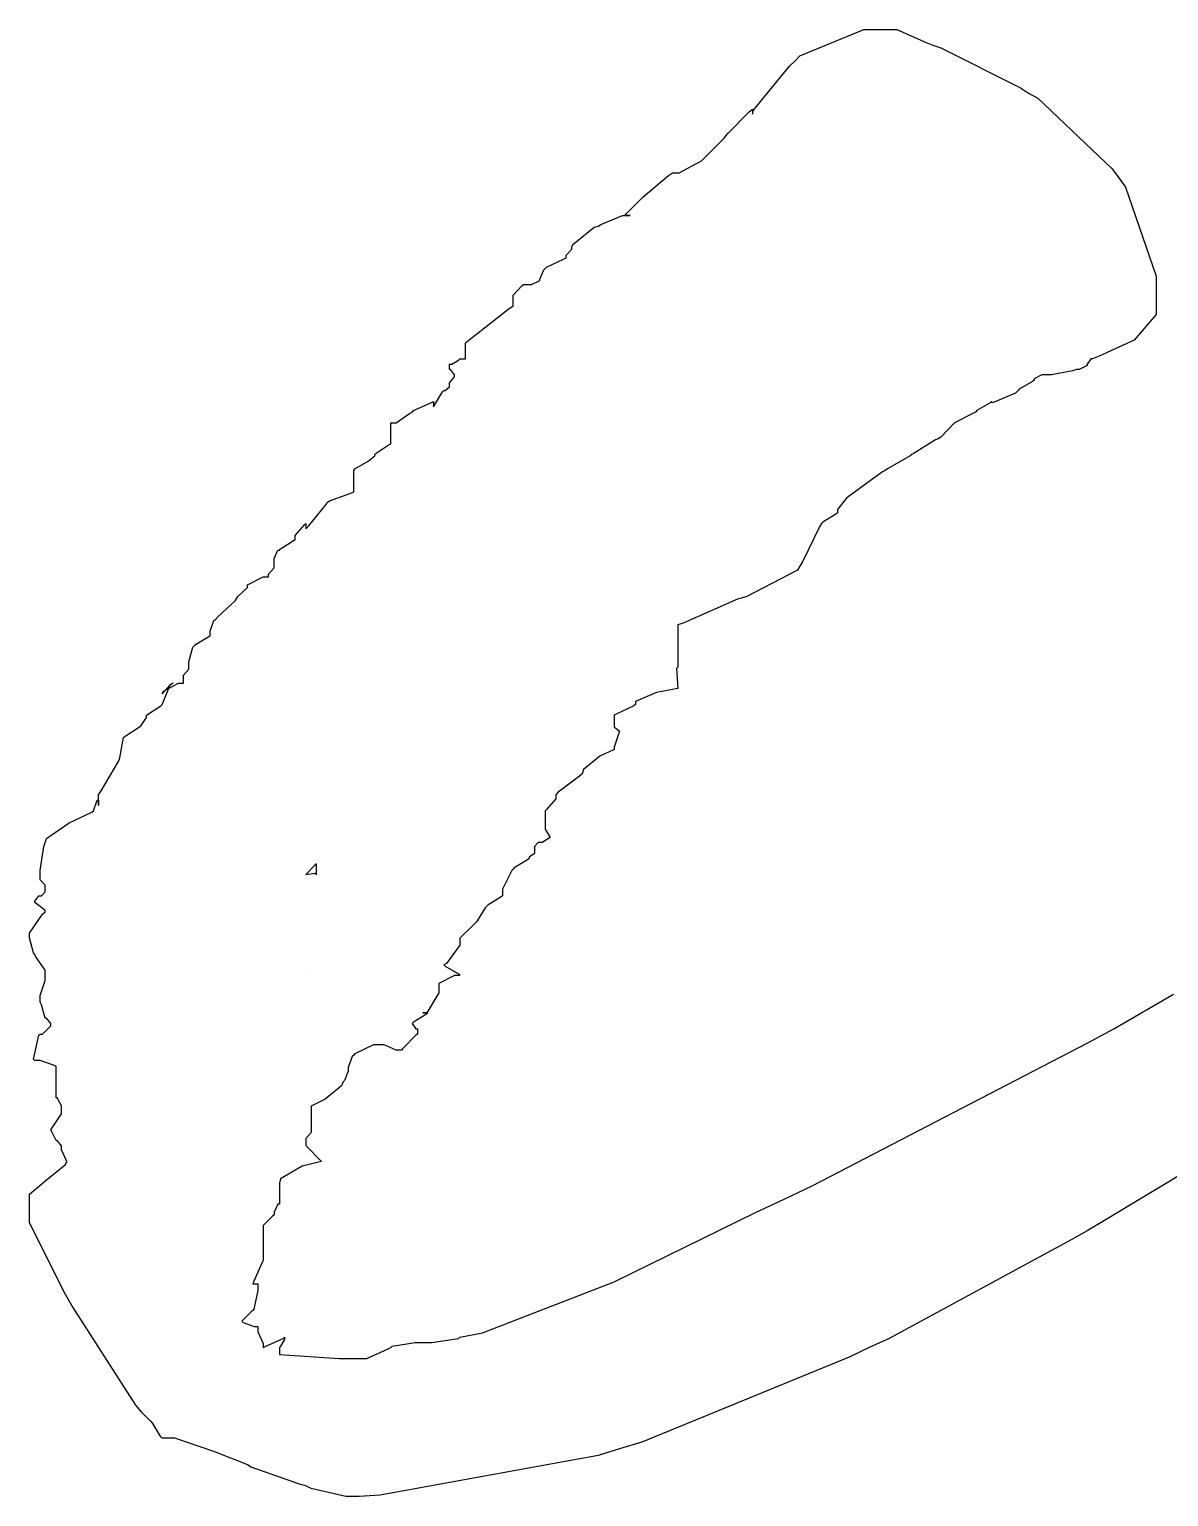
# Model space of a CAD drawing. Extents: x 51 to 306, y 22 to 311.
# Drawn here: x 175.12 to 182.68, y 215.65 to 225.39 of the extents above; entities that cross this region are included whole.
import ezdxf

# ---------------------------------------------------------------- set-up
doc = ezdxf.new("R2010")
doc.units = 0
doc.header["$MEASUREMENT"] = 0

msp = doc.modelspace()

# ---------------------------------------------------------------- linework, layer by layer
at = {"color": 7}
msp.add_lwpolyline([(183.126, 218.009), (182.244, 217.479), (182.14, 217.417), (182.033, 217.357), (180.825, 216.703), (180.692, 216.642), (180.56, 216.579), (179.184, 216.014), (179.035, 215.97), (178.893, 215.926), (177.447, 215.663), (177.307, 215.653), (177.219, 215.653), (176.988, 215.707), (176.954, 215.724), (176.918, 215.733), (176.591, 215.848), (176.565, 215.864), (176.547, 215.874), (176.405, 215.928), (176.389, 215.936), (176.335, 215.954), (176.083, 216.04), (176, 216.04), (175.991, 216.05), (175.938, 216.138), (175.93, 216.147), (175.92, 216.156), (175.868, 216.209), (175.86, 216.217), (175.824, 216.261), (175.445, 216.852), (175.401, 216.922), (175.357, 216.994), (175.118, 217.47), (175.118, 217.628), (175.118, 217.66), (175.229, 217.752), (175.357, 217.858), (175.367, 217.876), (175.367, 217.876), (175.331, 217.955), (175.331, 217.981), (175.331, 217.981), (175.303, 218.017), (175.295, 218.017), (175.26, 218.087), (175.26, 218.087), (175.331, 218.194), (175.331, 218.229), (175.331, 218.247), (175.303, 218.299), (175.295, 218.299), (175.295, 218.369), (175.295, 218.369), (175.295, 218.51), (175.295, 218.51), (175.295, 218.51), (175.189, 218.546), (175.154, 218.546), (175.145, 218.555), (175.18, 218.714), (175.19, 218.722), (175.206, 218.722), (175.26, 218.776), (175.26, 218.792), (175.26, 218.792), (175.233, 218.828), (175.224, 218.828), (175.224, 218.828), (175.198, 218.917), (175.19, 218.935), (175.19, 218.979), (175.224, 219.078), (175.224, 219.111), (175.224, 219.147), (175.162, 219.235), (175.154, 219.251), (175.145, 219.261), (175.118, 219.36), (175.118, 219.392), (175.118, 219.392), (175.206, 219.517), (175.224, 219.534), (175.224, 219.543), (175.19, 219.568), (175.19, 219.568), (175.19, 219.568), (175.154, 219.596), (175.154, 219.604), (175.154, 219.604), (175.18, 219.64), (175.19, 219.64), (175.198, 219.64), (175.224, 219.666), (175.224, 219.674), (175.224, 219.71), (175.19, 219.745), (175.19, 219.807), (175.215, 219.966), (175.224, 219.993), (175.233, 220.019), (175.383, 220.125), (175.533, 220.195), (175.543, 220.204), (175.543, 220.204), (175.568, 220.274), (175.577, 220.274), (175.577, 220.274), (175.577, 220.249), (175.577, 220.24), (175.577, 220.274), (175.577, 220.31), (175.594, 220.337), (175.709, 220.53), (175.719, 220.556), (175.719, 220.556), (175.744, 220.69), (175.754, 220.698), (175.754, 220.698), (175.85, 220.76), (175.86, 220.769), (175.86, 220.769), (175.896, 220.822), (175.896, 220.839), (175.896, 220.839), (175.991, 220.901), (176, 220.909), (176, 220.909), (176.054, 221.043), (176.072, 221.051), (176.051, 221.037), (176, 220.979), (176, 220.979), (176, 220.979), (176, 220.979), (176, 220.979), (176, 220.979), (176, 220.979), (176, 220.979), (176, 220.979), (176.009, 220.997), (176.108, 221.051), (176.142, 221.051), (176.142, 221.051), (176.142, 221.077), (176.142, 221.085), (176.142, 221.103), (176.177, 221.143), (176.177, 221.156), (176.177, 221.192), (176.203, 221.289), (176.213, 221.298), (176.221, 221.307), (176.309, 221.36), (176.319, 221.368), (176.319, 221.396), (176.343, 221.466), (176.353, 221.474), (176.371, 221.492), (176.485, 221.598), (176.495, 221.615), (176.503, 221.625), (176.565, 221.685), (176.565, 221.685), (176.565, 221.703), (176.67, 221.757), (176.706, 221.757), (176.706, 221.774), (176.742, 221.815), (176.742, 221.827), (176.742, 221.827), (176.742, 221.853), (176.742, 221.861), (176.742, 221.879), (176.768, 221.933), (176.778, 221.933), (176.786, 221.943), (176.882, 222.003), (176.882, 222.003), (176.882, 222.031), (176.944, 222.101), (176.954, 222.11), (176.954, 222.11), (176.954, 222.083), (176.954, 222.074), (176.97, 222.092), (177.085, 222.233), (177.094, 222.25), (177.111, 222.26), (177.253, 222.312), (177.271, 222.32), (177.271, 222.32), (177.271, 222.428), (177.271, 222.462), (177.279, 222.472), (177.367, 222.524), (177.377, 222.533), (177.377, 222.533), (177.411, 222.559), (177.411, 222.567), (177.42, 222.577), (177.499, 222.63), (177.517, 222.639), (177.517, 222.674), (177.517, 222.753), (177.517, 222.779), (177.552, 222.779), (177.642, 222.841), (177.66, 222.849), (177.668, 222.859), (177.782, 222.911), (177.8, 222.92), (177.8, 222.92), (177.8, 222.895), (177.8, 222.885), (177.808, 222.895), (177.861, 222.983), (177.87, 222.992), (177.879, 222.992), (177.906, 223.018), (177.906, 223.026), (177.906, 223.044), (177.94, 223.084), (177.94, 223.096), (177.94, 223.096), (177.914, 223.132), (177.906, 223.132), (177.906, 223.168), (177.923, 223.168), (177.967, 223.194), (177.976, 223.202), (178.012, 223.202), (178.012, 223.23), (178.012, 223.289), (178.012, 223.308), (178.047, 223.336), (178.293, 223.529), (178.329, 223.555), (178.329, 223.573), (178.329, 223.625), (178.329, 223.625), (178.329, 223.625), (178.39, 223.689), (178.399, 223.697), (178.435, 223.697), (178.452, 223.697), (178.506, 223.723), (178.506, 223.731), (178.506, 223.731), (178.532, 223.793), (178.542, 223.802), (178.55, 223.811), (178.664, 223.865), (178.682, 223.873), (178.682, 223.891), (178.718, 223.931), (178.718, 223.944), (178.726, 223.962), (178.866, 224.076), (178.894, 224.084), (178.911, 224.094), (179.056, 224.154), (179.105, 224.154), (179.071, 224.154), (179.079, 224.164), (179.166, 224.252), (179.175, 224.26), (179.193, 224.278), (179.36, 224.42), (179.388, 224.437), (179.432, 224.437), (179.546, 224.499), (179.564, 224.507), (179.58, 224.517), (179.731, 224.667), (179.74, 224.683), (179.757, 224.701), (179.899, 224.844), (179.917, 224.86), (179.917, 224.86), (179.917, 224.826), (179.917, 224.826), (179.925, 224.853), (180.163, 225.144), (180.199, 225.178), (180.233, 225.214), (180.657, 225.389), (180.799, 225.389), (180.877, 225.389), (181.071, 225.302), (181.115, 225.285), (181.168, 225.267), (181.697, 225.002), (181.751, 224.966), (181.811, 224.932), (182.306, 224.464), (182.35, 224.403), (182.394, 224.341), (182.598, 223.752), (182.598, 223.555), (182.598, 223.498), (182.452, 223.326), (182.218, 223.22), (182.174, 223.202), (182.164, 223.202), (182.14, 223.168), (182.14, 223.168), (182.14, 223.159), (182.086, 223.132), (182.069, 223.132), (182.041, 223.124), (181.902, 223.096), (181.857, 223.096), (181.839, 223.096), (181.787, 223.071), (181.787, 223.062), (181.777, 223.053), (181.689, 223.001), (181.681, 222.992), (181.663, 222.974), (181.512, 222.911), (181.504, 222.92), (181.495, 222.911), (181.406, 222.859), (181.398, 222.849), (181.38, 222.841), (181.258, 222.779), (181.258, 222.779), (181.258, 222.779), (181.168, 222.683), (181.151, 222.673), (181.133, 222.665), (180.992, 222.577), (180.975, 222.567), (180.965, 222.559), (180.815, 222.472), (180.799, 222.462), (180.781, 222.454), (180.578, 222.304), (180.552, 222.286), (180.542, 222.278), (180.482, 222.204), (180.482, 222.18), (180.472, 222.171), (180.384, 222.119), (180.376, 222.11), (180.366, 222.092), (180.251, 221.855), (180.233, 221.827), (180.216, 221.801), (179.881, 221.625), (179.846, 221.615), (179.819, 221.607), (179.458, 221.448), (179.423, 221.438), (179.423, 221.412), (179.423, 221.353), (179.423, 221.332), (179.423, 221.332), (179.423, 221.28), (179.423, 221.262), (179.423, 221.236), (179.423, 221.176), (179.423, 221.156), (179.414, 221.148), (179.423, 221.015), (179.423, 221.015), (179.423, 221.015), (179.281, 220.989), (179.141, 220.93), (179.141, 220.909), (179.131, 220.901), (179.017, 220.848), (178.999, 220.839), (178.999, 220.822), (178.999, 220.782), (178.999, 220.769), (178.999, 220.76), (179.035, 220.733), (179.035, 220.733), (178.999, 220.627), (178.999, 220.611), (178.905, 220.566), (178.796, 220.478), (178.788, 220.45), (178.77, 220.434), (178.628, 220.328), (178.612, 220.31), (178.612, 220.284), (178.55, 220.213), (178.542, 220.204), (178.542, 220.177), (178.542, 220.118), (178.542, 220.097), (178.542, 220.081), (178.576, 220.027), (178.576, 220.027), (178.576, 220.027), (178.522, 219.993), (178.506, 219.993), (178.496, 219.993), (178.47, 219.966), (178.47, 219.957), (178.47, 219.957), (178.47, 219.931), (178.47, 219.921), (178.47, 219.921), (178.435, 219.896), (178.435, 219.887), (178.425, 219.878), (178.337, 219.826), (178.329, 219.817), (178.32, 219.808), (178.259, 219.683), (178.259, 219.64), (178.249, 219.632), (178.161, 219.578), (178.153, 219.568), (178.143, 219.56), (178.091, 219.473), (178.083, 219.464), (178.065, 219.446), (177.976, 219.358), (177.976, 219.358), (177.976, 219.313), (177.887, 219.191), (177.87, 219.181), (177.879, 219.173), (177.967, 219.121), (177.976, 219.111), (177.94, 219.111), (177.836, 219.057), (177.836, 219.039), (177.836, 218.995), (177.756, 218.863), (177.73, 218.863), (177.764, 218.863), (177.754, 218.855), (177.668, 218.802), (177.66, 218.792), (177.66, 218.792), (177.684, 218.758), (177.694, 218.758), (177.694, 218.722), (177.684, 218.714), (177.596, 218.626), (177.588, 218.616), (177.552, 218.616), (177.473, 218.652), (177.447, 218.652), (177.403, 218.652), (177.279, 218.591), (177.271, 218.582), (177.261, 218.573), (177.235, 218.5), (177.235, 218.476), (177.235, 218.476), (177.209, 218.415), (177.201, 218.405), (177.191, 218.379), (177.081, 218.291), (176.988, 218.245), (176.988, 218.229), (176.988, 218.229), (176.988, 218.175), (176.988, 218.157), (176.988, 218.141), (176.988, 218.101), (176.988, 218.087), (176.988, 218.07), (176.954, 218.03), (176.954, 218.017), (176.954, 217.982), (177.058, 217.876), (177.058, 217.876), (177.058, 217.876), (176.93, 217.846), (176.786, 217.762), (176.778, 217.734), (176.778, 217.7), (176.778, 217.621), (176.778, 217.594), (176.768, 217.594), (176.742, 217.541), (176.742, 217.523), (176.732, 217.515), (176.68, 217.461), (176.671, 217.452), (176.671, 217.407), (176.671, 217.308), (176.671, 217.275), (176.671, 217.223), (176.609, 217.083), (176.601, 217.065), (176.635, 217.065), (176.635, 217.02), (176.609, 216.898), (176.601, 216.888), (176.591, 216.88), (176.538, 216.827), (176.529, 216.818), (176.538, 216.809), (176.611, 216.782), (176.635, 216.782), (176.635, 216.747), (176.671, 216.669), (176.671, 216.642), (176.688, 216.651), (176.802, 216.703), (176.812, 216.712), (176.812, 216.695), (176.786, 216.651), (176.778, 216.642), (176.778, 216.642), (176.778, 216.615), (176.778, 216.606), (176.778, 216.597), (177.175, 216.57), (177.307, 216.57), (177.359, 216.57), (177.499, 216.633), (177.517, 216.642), (177.526, 216.651), (177.679, 216.676), (177.73, 216.676), (177.79, 216.676), (177.967, 216.703), (177.976, 216.712), (178.125, 216.739), (178.999, 217.078), (179.943, 217.54), (180.129, 217.628), (180.314, 217.716), (182.14, 218.662), (182.316, 218.758), (182.713, 218.988)], dxfattribs=at)
for points in [[(177.024, 219.781), (177.024, 219.799), (177.024, 219.838), (177.024, 219.851), (177.014, 219.843), (176.954, 219.781), (176.954, 219.781), (176.954, 219.781), (177.014, 219.79), (177.024, 219.781)], [(176.954, 219.145), (176.954, 219.145), (176.954, 219.145), (176.954, 219.145), (176.954, 219.145), (176.954, 219.145), (176.954, 219.145)]]:
    msp.add_lwpolyline(points, close=True, dxfattribs=at)

doc.saveas('drawing.dxf')
